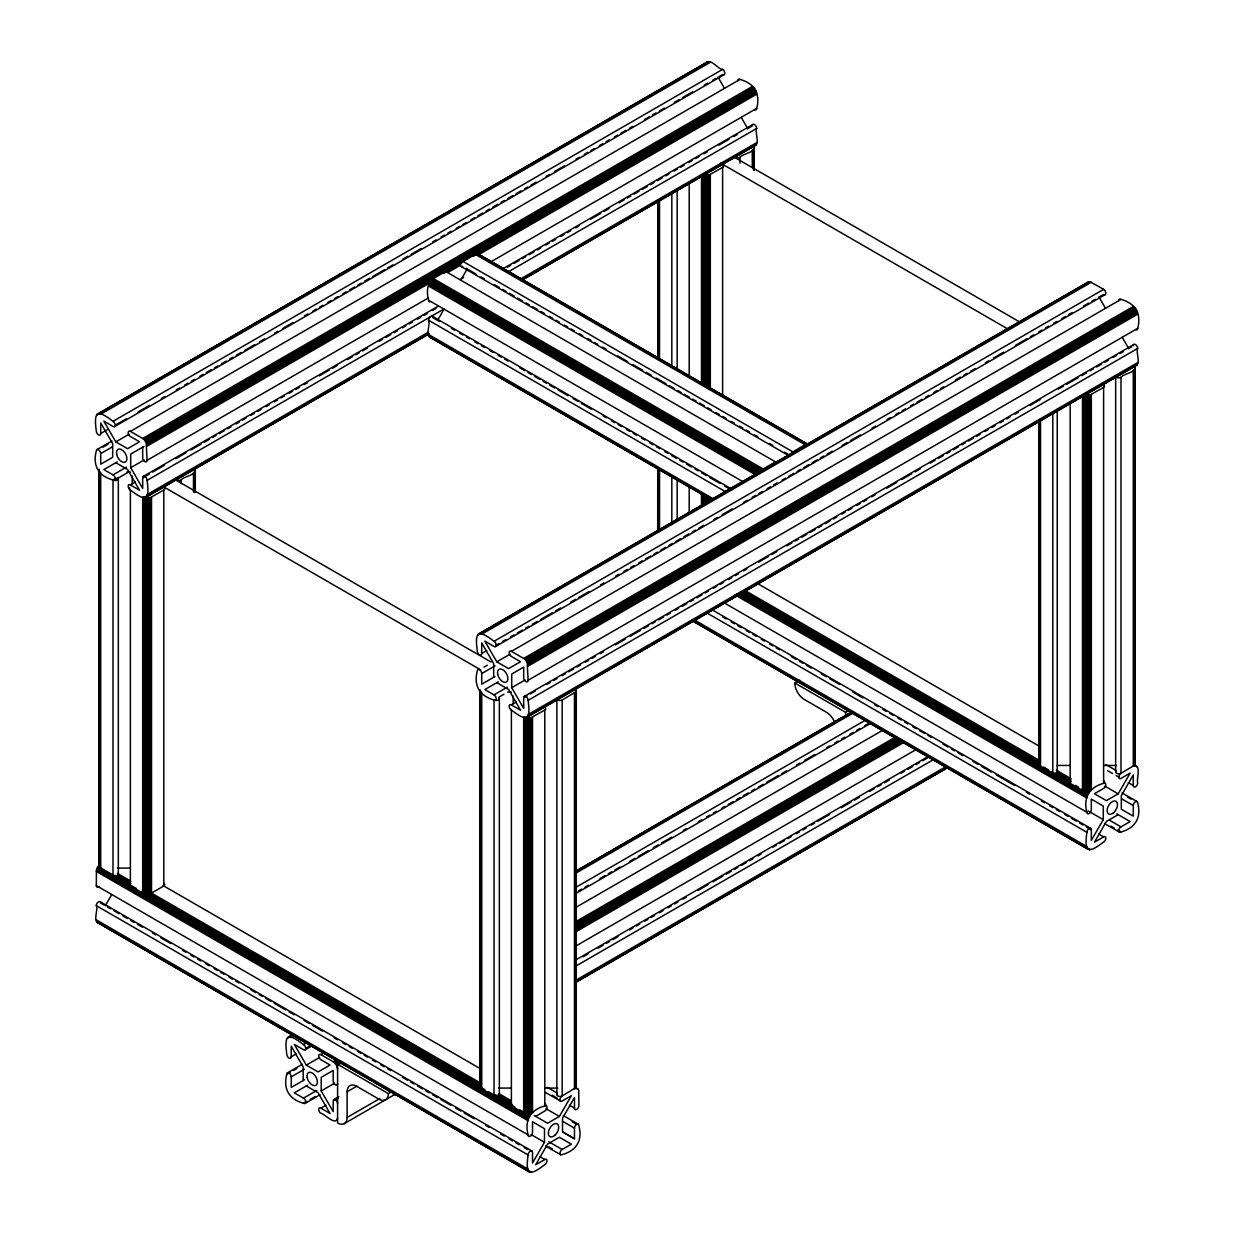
<?xml version="1.0" encoding="UTF-8"?>
<svg xmlns="http://www.w3.org/2000/svg" width="1234" height="1234" viewBox="0 0 1234 1234"><rect width="100%" height="100%" fill="white"/><g stroke="black" fill="none" stroke-linecap="round" stroke-linejoin="round"><path stroke-width="1.5" d="M539.813 1156.613L544.811 1159.513A3.131 1.805 -60 0 1 547.017 1160.778A3.131 1.805 -60 0 1 544.811 1164.603C529.077 1176.835 525.375 1174.706 528.106 1154.962A3.131 1.805 -60 0 1 530.312 1151.137A3.131 1.805 -60 0 1 532.517 1152.402L532.517 1162.999L544.487 1142.268L544.487 1128.663L532.517 1121.768L532.517 1132.349A3.131 1.805 -60 0 1 530.312 1136.175A3.131 1.805 -60 0 1 528.106 1134.894L96.298 885.596L96.453 870.001L99.568 864.587M430.203 301.713A3.131 1.805 -60 0 1 428.553 300.201C424.712 285.702 430.805 275.167 445.273 271.249A3.131 1.805 -60 0 1 447.402 271.912M528.106 1134.894C524.249 1120.41 530.342 1109.875 544.811 1105.957L544.811 709.997A3.131 1.805 0 0 0 543.407 706.974M1098.615 833.999L1103.612 836.883A3.131 1.805 -60 0 1 1105.818 838.164A3.131 1.805 -60 0 1 1103.612 841.989C1087.879 854.221 1084.177 852.092 1086.907 832.333A3.131 1.805 -60 0 1 1089.113 828.508A3.131 1.805 -60 0 1 1091.319 829.788L1091.319 840.369L1103.289 819.654L1103.289 806.049L1091.319 799.138L1091.319 809.72A3.131 1.805 -60 0 1 1089.113 813.561A3.131 1.805 -60 0 1 1086.907 812.281C1083.066 797.781 1089.144 787.246 1103.612 783.328L1103.612 387.383A3.131 1.805 0 0 0 1102.209 384.36M194.478 491.61L194.478 468.55C198.196 475.167 183.326 476.17 181.182 479.995A3.131 1.805 0 0 1 177.418 480.288A3.131 1.805 0 0 1 175.953 478.252M557.274 1093.74A3.131 1.805 0 0 0 558.077 1096.07A3.131 1.805 0 0 0 562.18 1095.915L575.831 1087.648L575.831 688.942L575.476 692.12L562.18 699.971A3.131 1.805 0 0 1 556.95 699.154M576.309 690.315L575.831 1087.648M1116.076 771.127A3.131 1.805 0 0 0 1116.878 773.456A3.131 1.805 0 0 0 1120.996 773.302L1134.277 765.45L1134.632 762.273M144.039 446.399L130.711 454.081L130.711 467.701L142.681 488.417L142.681 477.836A3.131 1.805 60 0 1 144.887 476.555A3.131 1.805 60 0 1 147.093 480.381C149.823 500.125 146.121 502.253 130.388 490.037A3.131 1.805 60 0 1 128.182 486.196A3.131 1.805 60 0 1 130.388 484.931L135.385 482.047M337.592 1117.834C335.879 1126.781 324.419 1113.546 320.886 1113.284A3.131 1.805 60 0 1 318.68 1109.459A3.131 1.805 60 0 1 320.886 1108.178L325.884 1105.294M510.475 708.717A3.131 1.805 0 0 0 511.385 709.997C527.134 722.229 530.821 720.101 528.106 700.357A3.131 1.805 60 0 0 525.885 696.516A3.131 1.805 60 0 0 523.679 697.796L523.679 708.393L511.709 687.662L511.709 674.057L523.679 667.147L523.679 677.744A3.131 1.805 60 0 0 525.885 681.569A3.131 1.805 60 0 0 528.106 680.289L1137.702 328.337C1141.543 313.852 1135.465 303.302 1120.996 299.384L511.385 651.336A3.131 1.805 60 0 0 509.179 652.616A3.131 1.805 60 0 0 511.385 656.442L520.547 661.732L508.593 668.643L496.808 661.84L484.839 641.125L494.016 646.415A3.131 1.805 60 0 0 496.222 645.135A3.131 1.805 60 0 0 494.016 641.31C478.268 629.078 474.581 631.206 477.296 650.966A3.131 1.805 60 0 0 479.502 654.791A3.131 1.805 60 0 0 481.723 653.511L486.72 650.626M753.419 145.658C761.023 145.581 754.452 132.208 756.704 128.429A3.131 1.805 60 0 0 754.776 124.788A3.131 1.805 60 0 0 752.354 125.266M1134.432 365.634C1142.021 365.557 1135.45 352.184 1137.702 348.404A3.131 1.805 60 0 0 1136.067 344.996A3.131 1.805 60 0 0 1133.583 344.749M754.498 109.641A3.131 1.805 60 0 0 756.704 108.376C760.545 93.877 754.452 83.341 739.984 79.423L130.388 431.376A3.131 1.805 60 0 0 128.182 432.64A3.131 1.805 60 0 0 130.388 436.481L139.55 441.772L127.596 448.682L115.811 441.865L103.841 421.149L113.004 426.44A3.131 1.805 60 0 0 115.225 425.175A3.131 1.805 60 0 0 113.004 421.334C97.27 409.117 93.583 411.246 96.298 430.99A3.131 1.805 60 0 0 98.504 434.815A3.131 1.805 60 0 0 100.71 433.535L107.373 429.694M324.218 1052.71L320.886 1054.623A3.131 1.805 60 0 0 318.68 1055.903A3.131 1.805 60 0 0 320.886 1059.728L330.049 1065.019L318.094 1071.93L306.31 1065.127L294.34 1044.411L303.518 1049.702A3.131 1.805 60 0 0 305.724 1048.422A3.131 1.805 60 0 0 303.518 1044.596C287.769 1032.364 284.082 1034.493 286.797 1054.237A3.131 1.805 60 0 0 289.003 1058.078A3.131 1.805 60 0 0 291.224 1056.798L296.222 1053.913M706.049 63.613C709.92 57.072 718.219 69.443 722.615 69.397A3.131 1.805 60 0 1 724.805 72.868A3.131 1.805 60 0 1 723.186 74.734M944.473 769.013L947.049 767.116L575.63 981.554M1087.231 283.049L1090.177 281.768L1103.612 289.358A3.131 1.805 60 0 1 1105.818 293.183A3.131 1.805 60 0 1 1103.612 294.463L1098.615 297.348M437.576 320.331L444.024 309.163M460.776 280.164L467.208 268.997M105.322 905.725L111.754 894.573M534.276 1115.551L547.603 1123.249L559.388 1116.446L571.357 1095.73L562.18 1101.021A3.131 1.805 -60 0 1 559.974 1099.741A3.131 1.805 -60 0 1 562.18 1095.915L562.18 699.971M1103.612 780.783A3.131 1.805 0 0 1 1103.612 783.328A3.131 1.805 -60 0 1 1105.818 784.608A3.131 1.805 -60 0 1 1103.612 788.433L1094.45 793.724L1106.404 800.635L1118.189 793.832L1130.159 773.101L1120.996 778.407A3.131 1.805 -60 0 1 1118.775 777.127A3.131 1.805 -60 0 1 1120.996 773.302L1120.996 377.342C1123.141 373.516 1138.01 372.514 1134.277 365.896M99.368 864.926L99.106 867.24L100.71 868.859L100.71 472.9L99.106 471.28L99.106 469.414L99.106 867.24M777.389 462.056A3.131 1.805 -60 0 0 775.476 461.886L763.183 468.982L760.051 472.283L429.848 281.645M734.754 156.564A3.131 1.805 0 0 0 739.984 157.381C742.143 153.54 756.997 152.538 753.28 145.92M480.72 1084.47L479.949 1086.738L481.723 1088.82L481.723 692.876L479.887 690.315M1039.522 761.841L1038.75 764.124L1040.524 766.206L1040.524 420.223M97.208 414.223L707.622 61.793M96.884 414.578L708.115 61.7M96.638 415.04L708.625 61.7M99.568 413.76L709.18 61.808M100.71 414.238L710.321 62.286M113.004 421.334L722.615 69.397M116.335 424.527L126.331 418.758M137.992 412.017L149.653 405.292M161.315 398.551L164.646 396.638M176.308 389.898L179.64 387.985M184.637 385.101L187.969 383.172M191.285 381.244L194.617 379.332M199.615 376.447L202.947 374.519M206.279 372.591L211.276 369.706M214.608 367.778L217.94 365.866M221.272 363.937L226.269 361.053M229.601 359.125L232.933 357.212M236.265 355.284L241.262 352.4M244.594 350.471L254.59 344.702M259.587 341.818L264.585 338.934M274.565 333.165L277.897 331.252M282.894 328.352L292.89 322.583M304.551 315.858L307.883 313.93M312.881 311.045L316.212 309.132M319.544 307.204L322.876 305.276M327.874 302.392L331.206 300.479M334.537 298.551L337.869 296.623M342.867 293.738L346.199 291.826M349.53 289.897L354.513 287.013M357.845 285.085L361.176 283.157M364.508 281.244L369.506 278.36M372.838 276.431L384.499 269.706M387.831 267.778L392.828 264.894M402.824 259.125L407.822 256.24M411.153 254.312L421.149 248.543M432.81 241.818L436.126 239.89M441.124 237.005L444.456 235.077M447.788 233.164L451.12 231.236M456.117 228.352L459.449 226.424M462.781 224.511L466.113 222.583M471.11 219.698L474.442 217.77M477.774 215.857L482.772 212.973M486.103 211.045L489.435 209.117M492.767 207.189L497.765 204.304M501.097 202.391L504.428 200.463M507.76 198.535L512.758 195.651M516.074 193.738L521.072 190.854M524.404 188.925L527.736 186.997M531.067 185.085L536.065 182.2M546.06 176.431L549.392 174.503M554.39 171.619L564.385 165.85M576.047 159.109L579.378 157.196M584.376 154.312L587.708 152.384M591.04 150.455L594.372 148.543M599.354 145.658L602.686 143.73M606.017 141.802L609.349 139.889M614.347 137.005L617.679 135.077M621.01 133.149L626.008 130.264M629.34 128.336L632.672 126.423M644.333 119.683L649.331 116.798M652.663 114.885L655.994 112.957M659.326 111.029L664.324 108.145M674.319 102.376L679.302 99.491M682.633 97.579L692.629 91.81M704.29 85.069L707.622 83.141M712.62 80.256L715.951 78.344M719.283 76.415L722.615 74.487M114.577 426.594L724.173 74.642M96.946 449.623L111.939 440.97M102.962 447.202L107.96 444.317M115.811 441.865L129.123 434.183M100.71 433.535L100.71 422.953L112.68 443.669L112.68 457.29L100.71 464.185L100.71 453.603L112.371 446.878M130.388 431.376L142.681 438.471L752.277 86.519M142.681 438.471L143.823 439.304L753.419 87.352M143.823 439.304L753.974 87.876M144.363 439.828L144.887 440.43L754.498 88.478M144.887 440.43L145.365 441.078L754.977 89.126M145.365 441.078L145.797 441.772L755.409 89.82M142.681 447.186L142.681 457.768A3.131 1.805 60 0 0 144.887 461.593A3.131 1.805 60 0 0 147.093 460.313L146.183 442.497L755.794 90.545M146.507 443.237L756.103 91.285M462.642 266.328A3.131 1.805 -60 0 1 460.436 265.048A3.131 1.805 -60 0 1 462.642 261.222L476.077 253.633L479.023 254.914M146.769 443.978L756.365 92.026M117.168 461.917L103.841 469.599L113.004 474.889A3.131 1.805 60 0 1 115.225 478.73A3.131 1.805 60 0 1 113.004 479.995L113.004 875.955A3.131 1.805 0 0 0 117.122 876.109A3.131 1.805 0 0 0 117.924 873.78M146.954 444.718L431.761 280.288M443.422 273.547L461.747 262.965M473.409 256.24L756.55 92.766M147.093 446.122L430.25 282.648M448.574 272.066L460.22 265.341M478.545 254.759L756.704 94.17M113.004 474.889L126.331 467.208M130.711 467.701L144.039 460.004M100.71 453.603A3.131 1.805 60 0 0 98.504 449.778A3.131 1.805 60 0 0 96.298 451.058C92.457 465.542 98.535 476.077 113.004 479.995L116.335 478.082M147.093 460.313L428.584 297.81M460.22 279.532L463.552 277.619M490.207 262.225L756.704 108.376M114.577 480.149L129.57 471.496M143.329 476.401L438.132 306.186M503.086 268.688L752.925 124.449M142.681 477.836L149.345 473.979M152.677 472.067L164.338 465.326M175.984 458.601L185.979 452.832M190.977 449.947L200.972 444.178M204.304 442.25L209.302 439.366M212.634 437.438L215.965 435.525M219.297 433.597L224.295 430.712M227.627 428.784L230.959 426.871M235.956 423.972L239.288 422.059M242.62 420.131L245.952 418.203M250.934 415.318L254.266 413.405M257.598 411.477L260.929 409.549M265.927 406.665L269.259 404.752M274.257 401.868L277.588 399.939M280.92 398.011L284.252 396.099M289.25 393.214L292.581 391.286M295.913 389.358L299.245 387.445M304.243 384.545L307.575 382.633M319.236 375.892L329.216 370.123M332.548 368.21L337.545 365.326M347.541 359.557L352.538 356.672M355.87 354.744L359.202 352.816M362.534 350.903L367.531 348.019M379.193 341.278L382.525 339.35M385.856 337.437L390.854 334.553M394.186 332.625L397.518 330.697M402.515 327.812L405.847 325.899M409.164 323.971L412.495 322.043M417.493 319.159L420.825 317.246M424.157 315.318L427.488 313.39M432.486 310.505L435.818 308.593M507.436 267.238L510.768 265.31M514.1 263.382L519.098 260.497M522.429 258.585L525.761 256.657M529.093 254.728L534.091 251.844M537.422 249.931L540.754 248.003M545.752 245.119L549.084 243.191M552.416 241.278L555.747 239.35M560.745 236.465L564.077 234.537M567.409 232.624L570.725 230.696M575.723 227.812L579.054 225.884M590.716 219.158L600.711 213.389M604.043 211.461L609.041 208.577M619.036 202.808L624.034 199.923M627.366 197.995L630.697 196.083M634.029 194.154L639.027 191.27M642.359 189.342L647.356 186.457M650.688 184.545L654.005 182.617M657.336 180.688L662.334 177.804M665.666 175.876L668.998 173.963M673.995 171.079L677.327 169.151M680.659 167.222L683.991 165.31M688.988 162.425L692.32 160.497M695.652 158.569L698.984 156.656M703.982 153.772L707.313 151.844M718.975 145.118L728.97 139.334M733.952 136.45L737.284 134.537M747.28 128.768L752.277 125.883M147.093 480.381L443.577 309.21M508.531 271.711L756.704 128.429M147.093 494.572L428.584 332.069M520.193 279.177L756.704 142.62M143.823 497.611L428.429 333.303M521.704 279.455L756.55 143.854M144.363 497.718L428.244 333.828M521.519 279.979L756.365 144.378M144.887 497.718L428.044 334.244M521.257 280.427L756.103 144.841M145.365 497.626L429.339 333.689M520.933 280.797L755.794 145.211M163.814 490.037L163.814 885.981L151.52 893.077L146.275 894.11L142.681 893.077L142.681 497.132L150.224 497.703L163.814 490.037A3.131 1.805 0 0 0 164.307 487.846A3.131 1.805 0 0 0 160.79 487.014M702.778 384.592L702.778 175.074L709.026 175.074L722.615 167.408A3.131 1.805 0 0 0 721.211 164.384M790.716 454.976A3.131 1.805 -60 0 1 792.845 451.86L805.139 444.764L808.64 444.734L477.635 253.618M478.206 634.183L763.846 469.275M767.178 467.362L795.483 451.012M798.814 449.083L802.146 447.155M805.046 445.428L1088.635 281.768M477.897 634.554L1089.113 281.676M477.635 635.001L1089.637 281.676M480.581 633.721L1090.177 281.768M481.723 634.214L1091.319 282.262M494.016 641.31L1103.612 289.358M495.682 645.459L499.014 643.531M502.346 641.603L505.678 639.675M510.675 636.79L514.007 634.878M517.324 632.949L522.321 630.065M525.653 628.137L528.985 626.224M532.317 624.296L537.314 621.412M540.646 619.483L552.308 612.758M555.639 610.83L560.637 607.946M570.632 602.177L575.63 599.292M578.962 597.364L588.957 591.595M600.603 584.87L603.935 582.942M615.596 576.216L618.928 574.288M623.926 571.404L627.258 569.491M630.589 567.563L633.921 565.635M638.919 562.75L642.251 560.838M645.583 558.909L650.58 556.025M653.912 554.097L657.244 552.169M660.576 550.256L665.573 547.372M668.905 545.443L672.237 543.515M675.569 541.603L680.551 538.718M683.883 536.79L688.88 533.906M692.212 531.977L695.544 530.065M698.876 528.137L703.874 525.252M713.869 519.483L717.201 517.555M722.198 514.671L732.194 508.902M743.855 502.176L747.187 500.248M752.185 497.364L755.517 495.436M758.833 493.523L762.165 491.595M767.162 488.71L770.494 486.782M773.826 484.869L777.158 482.941M782.155 480.057L785.487 478.129M788.819 476.201L793.817 473.316M797.149 471.403L800.48 469.475M803.812 467.547L808.81 464.663M812.142 462.75L817.139 459.866M820.471 457.937L823.803 456.009M827.135 454.097L832.132 451.212M842.112 445.443L847.11 442.559M850.442 440.631L860.437 434.862M872.099 428.121L875.43 426.208M887.092 419.467L890.424 417.555M895.421 414.67L898.753 412.742M902.085 410.814L905.417 408.901M910.414 406.017L913.746 404.089M917.078 402.161L922.06 399.276M925.392 397.348L928.724 395.435M933.722 392.551L937.053 390.623M940.385 388.695L943.717 386.782M955.378 380.041L960.376 377.157M963.708 375.244L967.04 373.316M970.371 371.388L975.369 368.503M985.364 362.734L988.696 360.822M993.694 357.922L1003.674 352.153M1015.335 345.427L1026.996 338.702M1030.328 336.774L1033.66 334.846M1038.658 331.961L1041.99 330.049M1045.321 328.121L1048.653 326.192M1053.651 323.308L1056.983 321.395M1061.98 318.495L1065.312 316.583M1068.644 314.655L1071.976 312.726M1083.622 306.001L1088.619 303.117M1091.951 301.189L1095.283 299.276M495.574 646.57L1105.186 294.618M483.959 667.178L487.291 665.249M496.808 661.84L510.136 654.143M495.05 676.463L481.723 684.16L481.723 673.579L495.05 665.882M511.385 651.336L523.679 658.432L1133.29 306.495M523.679 658.432L524.82 659.28L1134.432 307.328M524.82 659.28L1134.971 307.852M525.375 659.804L525.885 660.391L1135.496 308.454M525.885 660.391L526.378 661.054L1135.974 309.102M526.378 661.054L526.81 661.732L1136.406 309.78M528.106 680.289L527.18 662.457L1136.792 310.505M527.504 663.198L1137.116 311.246M527.766 663.954L1137.362 312.001M498.166 681.878L484.839 689.575L494.016 694.865A3.131 1.805 60 0 1 496.222 698.691A3.131 1.805 60 0 1 494.016 699.971L494.016 1095.915A3.131 1.805 0 0 0 497.78 1096.208A3.131 1.805 0 0 0 499.246 1094.172M527.951 664.679L1137.547 312.742M528.106 666.098L1137.702 314.146M494.016 694.865L507.344 687.168M511.709 687.662L525.036 679.965M499.014 697.087L504.012 694.202M524.327 696.362L1133.923 344.425M511.385 1103.397A3.131 1.805 0 0 0 511.385 1105.957L511.385 709.997A3.131 1.805 60 0 1 509.179 706.172A3.131 1.805 60 0 1 511.385 704.892L516.383 702.007M523.679 697.796L527.011 695.868M530.342 693.955L535.34 691.071M547.001 684.33L550.333 682.417M553.665 680.489L556.997 678.561M561.994 675.677L565.326 673.764M568.658 671.836L573.64 668.951M576.972 667.023L580.304 665.111M585.302 662.226L588.633 660.298M591.965 658.37L595.297 656.457M600.295 653.557L603.627 651.645M615.288 644.904L625.283 639.135M630.281 636.25L640.276 630.481M643.608 628.569L648.606 625.684M651.922 623.756L655.254 621.828M658.586 619.915L663.583 617.031M666.915 615.103L670.247 613.175M675.245 610.29L678.577 608.362M681.908 606.449L686.906 603.565M690.238 601.637L693.57 599.709M696.902 597.796L701.899 594.911M705.231 592.983L708.563 591.055M713.561 588.171L716.892 586.258M720.224 584.33L723.556 582.402M728.554 579.517L731.87 577.605M735.202 575.676L738.534 573.748M743.531 570.864L746.863 568.936M758.524 562.21L768.52 556.441M771.852 554.513L776.849 551.629M786.845 545.86L791.842 542.975M795.174 541.063L798.506 539.135M801.838 537.206L806.835 534.322M810.167 532.394L815.15 529.509M818.481 527.597L821.813 525.669M825.145 523.74L830.143 520.856M833.474 518.943L836.806 517.015M841.804 514.131L845.136 512.203M848.468 510.29L851.799 508.362M856.797 505.477L860.129 503.549M863.461 501.636L866.792 499.708M871.79 496.824L875.122 494.896M886.783 488.17L896.763 482.401M901.761 479.517L911.756 473.748M915.088 471.82L920.086 468.935M930.081 463.166L935.079 460.282M938.411 458.354L943.408 455.469M946.74 453.541L950.072 451.629M953.404 449.7L958.402 446.816M961.733 444.888L965.065 442.975M968.397 441.047L973.395 438.163M976.711 436.234L980.043 434.322M985.041 431.437L988.372 429.509M991.704 427.581L995.036 425.668M1000.034 422.784L1003.365 420.856M1006.697 418.928L1010.029 417.015M1015.027 414.115L1018.359 412.202M1030.02 405.462L1040.015 399.693M1058.325 389.126L1063.322 386.242M1066.654 384.314L1078.315 377.589M1081.647 375.66L1086.645 372.776M1089.977 370.848L1093.309 368.92M1096.64 367.007L1101.638 364.123M1104.97 362.194L1108.302 360.266M1113.299 357.382L1116.631 355.469M1119.963 353.541L1123.295 351.613M1128.292 348.728L1131.624 346.816M528.106 700.357L1137.702 348.404M528.106 714.548L1137.702 362.595M527.951 715.782L1137.547 363.829M527.041 716.723L1137.362 364.354M525.885 717.694L1137.116 364.801M526.378 717.602L1136.792 365.171M532.517 717.093L532.517 1113.053L528.106 1114.101L523.679 1113.053L523.679 717.093L531.222 717.679L544.811 709.997M1091.319 394.479L1091.319 790.423L1086.907 791.488L1083.776 790.994L1083.776 395.05L1090.023 395.05L1103.612 387.383M834.801 722.584A13.466 7.774 60 0 0 826.549 712.327L804.321 699.493A13.466 7.774 60 0 1 794.804 682.988L799.725 680.15M794.804 682.988L845.599 712.327L848.884 710.429M287.707 1037.47L291.856 1035.079M575.013 871.605L851.491 711.972M289.003 1036.899L292.381 1034.956M575.491 871.513L851.969 711.879M287.136 1038.288L292.859 1034.987M576 871.513L852.493 711.879M290.067 1037.007L293.399 1035.095M574.89 872.577L851.383 712.943M291.224 1037.501L294.556 1035.573M576.031 873.055L854.19 712.465M303.518 1044.596L306.85 1042.668M574.998 887.848L866.484 719.576M306.85 1047.774L310.181 1045.846M578.33 891.025L581.661 889.112M584.993 887.184L588.325 885.256M599.986 878.531L604.984 875.646M608.316 873.718L611.648 871.806M614.979 869.877L619.977 866.993M629.972 861.224L634.97 858.34M638.287 856.411L648.282 850.642M653.28 847.758L658.277 844.874M661.609 842.945L671.604 837.176M683.266 830.451L686.598 828.523M698.259 821.798L701.591 819.87M706.588 816.985L709.92 815.057M713.252 813.144L716.568 811.216M721.566 808.332L724.898 806.404M728.23 804.491L733.227 801.606M736.559 799.678L739.891 797.75M743.223 795.837L748.22 792.953M751.552 791.025L754.884 789.097M758.216 787.184L763.214 784.3M766.545 782.371L778.207 775.631M781.538 773.718L786.536 770.834M796.532 765.065L799.848 763.136M804.846 760.252L814.841 754.483M826.502 747.758L829.834 745.83M834.832 742.945L838.164 741.017M841.495 739.104L844.827 737.176M849.825 734.292L853.157 732.364M856.489 730.435L859.82 728.523M864.818 725.638L868.15 723.71M305.076 1049.856L311.739 1046M574.905 894.064L871.374 722.908M287.445 1072.87L302.438 1064.217M306.85 1101.33L303.518 1103.258C289.049 1099.34 282.956 1088.789 286.797 1074.305L290.129 1072.377M293.461 1070.464L296.792 1068.536M575.723 907.499L883.852 729.602M306.31 1065.127L319.637 1057.43M304.536 1079.75L291.224 1087.447L291.224 1076.85L304.536 1069.168M320.886 1054.623L333.18 1061.718L336.512 1059.805M576.355 921.32L894.48 737.654M333.18 1061.718L334.321 1062.551L337.653 1060.638M575.831 923.125L897.288 737.531M334.321 1062.551L338.209 1061.163M576.386 923.649L896.177 739.027M334.877 1063.091L338.718 1061.764M575.229 925.207L898.352 738.657M335.386 1063.677L339.196 1062.412M575.707 925.855L898.83 739.305M335.864 1064.325L336.311 1065.019L340.877 1062.381M576.155 926.549L899.278 739.999M337.592 1069.384L336.681 1065.744L340.013 1063.816M574.859 928.23L901.314 739.752M575.183 928.971L901.638 740.493M575.445 929.726L901.9 741.248M307.667 1085.164L294.34 1092.861L303.518 1098.152A3.131 1.805 60 0 1 305.724 1101.977A3.131 1.805 60 0 1 303.518 1103.258M575.63 930.467L902.085 741.989M575.784 931.871L903.89 742.436M303.518 1098.152L316.829 1090.455M337.592 1103.628A3.131 1.805 60 0 0 335.386 1099.803A3.131 1.805 60 0 0 333.18 1101.083L333.18 1111.664L321.21 1090.949L334.537 1083.251M310.181 1099.401L315.164 1096.517M575.784 946.062L915.551 749.886M305.076 1103.412L320.069 1094.759M333.828 1099.648L338.826 1096.764M391.672 1091.704L388.401 1093.602L337.592 1064.279L337.592 1122.94A13.466 7.774 60 0 0 347.124 1117.433L347.124 1091.766L356.95 1086.09M575.337 960.222L928.446 756.349M334.846 1100.126L338.178 1098.198M583.019 956.844L588.016 953.959M598.012 948.19L603.01 945.306M606.341 943.378L609.673 941.449M612.989 939.537L617.987 936.652M629.649 929.912L632.98 927.999M636.312 926.071L639.644 924.143M644.642 921.258L647.973 919.345M651.305 917.417L654.637 915.489M659.635 912.605L662.966 910.677M667.964 907.792L671.296 905.879M674.628 903.951L677.96 902.023M682.957 899.139L686.289 897.226M697.935 890.485L707.93 884.716M712.928 881.832L722.923 876.063M726.255 874.15L731.253 871.25M734.585 869.338L737.917 867.409M741.248 865.481L746.246 862.597M749.578 860.684L752.91 858.756M757.907 855.872L761.239 853.943M772.885 847.218L776.217 845.29M779.549 843.377L784.546 840.493M787.878 838.565L791.21 836.637M796.208 833.752L799.539 831.824M802.871 829.911L806.203 827.983M811.201 825.099L814.533 823.171M817.864 821.258L829.526 814.517M841.187 807.792L851.182 802.023M854.499 800.095L859.496 797.21M869.492 791.441L874.49 788.557M877.821 786.629L881.153 784.716M884.485 782.788L889.483 779.903M901.144 773.178L904.476 771.25M907.808 769.322L912.805 766.437M916.137 764.525L919.469 762.597M922.801 760.668L927.798 757.784M575.784 966.129L933.876 759.373M575.784 980.32L945.537 766.838M575.445 982.079L946.864 767.641M575.183 982.526L946.617 768.088M574.859 982.896L946.293 768.458M347.124 1117.433L379.902 1098.507M344.332 1123.603L395.435 1094.095M535.649 1116.354L544.811 1111.047A3.131 1.805 -60 0 0 547.017 1107.222A3.131 1.805 -60 0 0 544.811 1105.957A3.131 1.805 0 0 0 544.811 1103.397M1118.189 814.656L1106.404 821.458L1094.45 842.174L1103.612 836.883M544.811 1159.513L535.649 1164.803L547.603 1144.072L559.388 1137.27L571.357 1144.18L562.18 1149.471A3.131 1.805 -60 0 0 559.974 1153.296A3.131 1.805 -60 0 0 562.18 1154.577C576.664 1150.659 582.741 1140.123 578.9 1125.624A3.131 1.805 -60 0 0 576.694 1124.359A3.131 1.805 -60 0 0 574.473 1128.184L574.473 1138.766L562.812 1132.025M1133.29 370.246L1133.29 766.206C1141.897 763.214 1136.159 779.749 1137.702 782.942A3.131 1.805 -60 0 1 1135.496 786.783A3.131 1.805 -60 0 1 1133.29 785.503L1133.29 774.906L1121.32 795.637L1121.32 809.242L1133.29 816.152L1133.29 805.555A3.131 1.805 -60 0 1 1135.496 801.73A3.131 1.805 -60 0 1 1137.702 803.01C1141.543 817.494 1135.465 828.045 1120.996 831.963A3.131 1.805 -60 0 1 1118.775 830.683A3.131 1.805 -60 0 1 1120.996 826.857L1130.159 821.566L1116.816 813.854M431.838 337.499C424.249 337.422 430.805 324.033 428.553 320.254A3.131 1.805 -60 0 1 430.774 316.428A3.131 1.805 -60 0 1 432.98 317.709L439.643 321.565M99.568 922.893C91.979 922.816 98.55 909.443 96.298 905.663A3.131 1.805 -60 0 1 98.504 901.838A3.131 1.805 -60 0 1 100.71 903.103L104.057 905.031M126.67 472.159L130.341 472.159M507.668 692.12L511.354 692.12M1057.276 765.45L1070.156 765.45M1103.659 765.45L1116.539 765.45M117.461 868.104L130.341 868.104M498.459 1088.08L511.354 1088.08M544.842 1088.08L557.737 1088.08M1083.776 790.994L1082.48 790.423L1082.48 396.392M734.276 157.181L1019.762 321.997M720.61 163.15L1007.762 328.938M477.157 253.525L808.964 445.104M476.632 253.541L807.56 444.595M476.077 253.633L807.746 445.119M474.936 254.127L805.139 444.764M462.642 261.222L792.845 451.86M465.974 268.241L475.985 274.025M480.998 276.91L484.33 278.838M494.325 284.622L499.338 287.507M502.67 289.435L506.002 291.363M509.349 293.276L514.347 296.175M517.678 298.104L522.676 300.988M526.023 302.916L529.355 304.829M532.687 306.757L537.685 309.657M541.032 311.57L544.364 313.498M549.361 316.382L552.709 318.31M556.04 320.238L559.372 322.167M564.37 325.051L567.717 326.979M571.049 328.907L574.381 330.835M579.378 333.72L582.726 335.648M587.723 338.532L591.055 340.461M594.387 342.389L597.734 344.317M602.732 347.201L606.064 349.129M617.74 355.87L627.751 361.639M632.749 364.524L642.76 370.308M646.092 372.236L651.089 375.121M656.102 378.005L666.098 383.789M669.445 385.718L674.443 388.602M677.774 390.53L681.106 392.458M684.454 394.386L689.451 397.271M692.783 399.199L696.115 401.112M699.462 403.04L704.46 405.94M707.792 407.852L711.139 409.781M716.136 412.665L719.468 414.593M722.8 416.521L726.147 418.449M731.145 421.334L734.477 423.262M739.474 426.146L742.822 428.075M746.154 430.003L749.485 431.931M754.498 434.815L757.83 436.743M769.507 443.484L772.839 445.412M784.515 452.153L787.847 454.081M461.084 266.482L789.621 456.148M445.273 271.249L775.476 461.886M432.98 278.344L763.183 468.982M431.838 279.177L762.041 469.815M431.283 279.717L761.486 470.355M430.774 280.303L760.977 470.941M430.296 280.951L760.483 471.589M429.478 282.37L759.681 473.008M429.154 283.11L757.691 472.792M428.892 283.851L757.429 473.532M428.707 284.591L757.244 474.272M428.553 285.995L755.424 474.72M428.553 300.201L743.747 482.17M432.332 316.274L732.518 489.589M451.32 328.306L454.652 330.218M459.665 333.118L462.997 335.046M466.329 336.959L469.66 338.887M474.674 341.772L478.005 343.7M481.337 345.628L484.684 347.556M489.682 350.441L493.014 352.369M498.012 355.253L501.359 357.181M504.691 359.109L508.022 361.038M519.699 367.778L524.697 370.663M528.044 372.591L531.376 374.519M534.708 376.447L539.705 379.332M543.053 381.26L546.384 383.188M549.716 385.101L554.714 388M558.061 389.913L568.056 395.698M573.07 398.582L578.067 401.466M581.399 403.395L591.41 409.179M603.087 415.92L606.418 417.848M611.416 420.732L614.763 422.66M618.095 424.589L621.427 426.501M626.425 429.401L629.772 431.329M633.104 433.242L636.436 435.17M641.433 438.055L644.78 439.983M649.778 442.883L653.11 444.795M656.442 446.723L659.789 448.652M664.787 451.536L668.118 453.464M671.45 455.392L676.463 458.277M679.795 460.205L683.127 462.133M686.474 464.061L691.472 466.946M694.804 468.874L698.135 470.802M701.483 472.73L706.48 475.614M709.812 477.543L719.823 483.312M724.821 486.196L729.834 489.096M428.553 320.254L725.407 491.641M428.553 334.46L713.73 499.091M428.707 335.694L712.219 499.369M428.892 336.219L712.404 499.893M429.154 336.666L712.65 500.341M429.478 337.036L712.126 500.217M1134.031 765.065L1137.362 766.993M1105.988 764.633L1115.983 770.417M1107.654 770.695L1112.652 773.595M1115.983 775.507L1119.315 777.435M1128.277 782.618L1133.29 785.503M1122.045 792.922L1137.054 801.576M756.843 583.127L1040.262 746.755M1127.706 797.241L1131.038 799.154M1104.862 786.135L1118.189 793.832M1121.613 798.83L1133.29 805.555M744.549 590.222L1039.645 760.591M1056.304 770.217L1071.313 778.87M743.408 591.055L1040.169 762.381M1056.828 772.006L1070.171 779.703M742.853 591.58L1039.614 762.921M1056.289 772.546L1071.297 781.199M742.344 592.181L1039.09 763.507M1055.764 773.132L1070.773 781.801M1085.781 790.454L1089.113 792.382M741.85 592.829L1040.277 765.126M1043.625 767.039L1048.622 769.939M1051.954 771.852L1070.294 782.449M1075.292 785.333L1078.624 787.261M1081.956 789.189L1088.635 793.03M739.752 592.551L1088.203 793.724M739.367 593.276L1087.817 794.449M739.058 594.017L1087.493 795.19M737.13 593.801L1087.231 795.93M736.945 594.541L1087.046 796.67M735.125 594.989L1086.907 798.074M1109.32 820.116L1120.996 826.857M1088.28 810.985L1103.289 819.654M723.448 602.439L1086.907 812.281M1110.986 826.178L1114.317 828.107M1117.649 830.035L1120.996 831.963M1104.415 823.448L1119.423 832.117M712.219 609.858L1090.671 828.353M722.877 617.062L726.209 618.99M731.207 621.874L734.538 623.802M737.87 625.731L741.218 627.659M746.215 630.543L749.547 632.471M752.879 634.384L756.211 636.312M761.224 639.197L764.556 641.125M769.553 644.009L772.885 645.937M776.217 647.865L779.564 649.794M791.225 656.534L796.223 659.419M799.57 661.347L802.902 663.26M806.234 665.188L811.232 668.088M821.242 673.857L826.24 676.741M829.572 678.669L839.583 684.438M852.91 692.151L862.921 697.92M874.582 704.66L877.929 706.588M882.927 709.473L886.259 711.401M889.591 713.314L892.922 715.242M897.936 718.126L901.267 720.054M904.599 721.983L907.931 723.911M912.929 726.795L916.26 728.723M919.608 730.651L924.605 733.536M927.937 735.464L931.269 737.377M942.946 744.117L947.943 747.002M951.275 748.93L954.607 750.858M957.954 752.786L962.952 755.671M972.947 761.44L977.96 764.34M981.292 766.252L991.288 772.037M996.285 774.921L1014.626 785.503M1026.302 792.243L1029.634 794.172M1041.311 800.912L1044.643 802.84M1049.64 805.725L1052.972 807.653M1056.304 809.581L1059.651 811.494M1064.649 814.394L1067.981 816.306M1071.313 818.235L1076.31 821.119M1079.657 823.047L1082.989 824.975M1086.321 826.903L1091.319 829.788M706.789 612.882L1086.907 832.333M695.112 620.332L1086.907 846.539M693.601 620.609L1090.177 849.578M692.12 620.178L1089.637 849.671M692.367 620.625L1089.113 849.671M693.076 621.273L1088.203 849.393M175.475 479.81L491.009 661.979M163.474 486.736L480.674 669.861M115.811 462.704L127.596 469.506L139.55 490.222L130.388 484.931M496.808 682.664L508.593 689.467L520.547 710.198L511.385 704.892M574.967 1087.247L578.746 1090.146L578.9 1105.571A3.131 1.805 -60 0 1 576.694 1109.397A3.131 1.805 -60 0 1 574.473 1108.117L569.476 1105.232M547.186 1087.262L557.182 1093.031M552.184 1095.252L557.182 1098.137M545.613 1092.522L560.622 1101.175M563.244 1115.536L578.252 1124.205M163.027 885.534L481.461 1069.369M572.237 1121.783L575.568 1123.711M546.06 1108.749L559.388 1116.446M562.812 1121.444L574.473 1128.184M117.384 873.379L130.727 881.076M150.733 892.629L480.844 1083.205M499.168 1093.802L510.845 1100.543M117.909 875.168L129.585 881.909M147.926 892.49L481.353 1085.01M499.693 1095.591L511.37 1102.332M574.473 1138.766L562.519 1131.856L562.519 1118.251L574.473 1097.535L574.473 1108.117M117.369 875.708L130.696 883.405M147.37 893.03L480.813 1085.534M497.487 1095.16L510.814 1102.857M115.178 875.338L130.187 883.991M145.196 892.66L480.288 1086.136M495.297 1094.789L511.971 1104.415M525.314 1112.127L530.312 1115.012M98.026 866.361L136.372 888.495M141.37 891.38L484.808 1089.668M488.155 1091.596L514.825 1106.991M519.822 1109.875L529.833 1115.659M97.594 867.055L529.401 1116.354M97.208 867.764L529.016 1117.063M96.884 868.505L528.692 1117.803M96.638 869.26L528.43 1118.559M96.453 870.001L528.245 1119.3M96.298 871.405L528.106 1120.703M548.852 1141.774L562.18 1149.471M531.144 1134.57L544.487 1142.268M548.852 1146.88L552.184 1148.808M545.613 1146.078L560.622 1154.731M100.077 901.684L531.869 1150.983M107.389 906.959L110.721 908.887M114.052 910.815L119.05 913.7M122.397 915.628L127.395 918.512M130.727 920.441L134.059 922.369M137.39 924.281L142.404 927.181M152.399 932.95L155.731 934.878M160.728 937.763L170.739 943.532M182.416 950.273L185.748 952.201M190.746 955.085L194.077 957.013M197.409 958.941L200.741 960.87M205.754 963.754L209.086 965.682M214.084 968.567L217.415 970.495M220.747 972.407L224.094 974.336M229.092 977.22L232.424 979.148M235.756 981.076L239.088 983.004M250.764 989.745L255.762 992.63M259.094 994.558L262.441 996.47M265.773 998.399L270.77 1001.283M274.102 1003.211L285.779 1009.952M289.111 1011.88L294.108 1014.764M304.119 1020.533L309.117 1023.433M312.449 1025.346L322.46 1031.13M334.121 1037.871L337.453 1039.784M342.466 1042.684L345.798 1044.612M349.129 1046.525L352.461 1048.453M357.459 1051.337L360.806 1053.265M364.138 1055.193L367.47 1057.122M372.467 1060.006L375.799 1061.934M380.812 1064.819L384.144 1066.747M387.476 1068.675L390.808 1070.588M402.485 1077.328L407.482 1080.213M410.814 1082.141L414.146 1084.069M417.478 1085.997L422.491 1088.882M425.823 1090.81L429.154 1092.738M432.486 1094.651L437.484 1097.55M440.831 1099.463L450.826 1105.248M455.824 1108.132L460.837 1111.016M464.169 1112.945L474.164 1118.714M485.841 1125.454L489.173 1127.382M500.85 1134.123L504.182 1136.051M509.179 1138.936L512.511 1140.864M515.843 1142.777L519.175 1144.705M524.188 1147.589L527.52 1149.517M96.298 905.663L528.106 1154.962M96.298 919.854L528.106 1169.153M96.453 921.088L531.376 1172.192M96.638 921.613L530.821 1172.3M96.884 922.06L530.312 1172.3M97.208 922.43L529.833 1172.207M306.31 1085.951L318.094 1092.753L330.049 1113.469L320.886 1108.178M578.314 1089.159L576.694 1088.234L574.473 1088.82L574.473 692.876M575.831 1084.887L576.309 1086.275M1099.047 297.132L1105.494 308.299M1122.246 337.314L1128.678 348.466M718.049 77.171L724.481 88.324M741.233 117.338L747.681 128.49M1135.064 367.223L1135.064 764.124M1134.894 366.76L1134.894 764.586M1134.632 369.074L1134.632 765.034M1134.277 369.506L1134.277 765.45M1115.659 376.077L1115.659 772.021M1090.023 395.05L1090.023 790.994M1089.298 395.266L1089.298 791.21M1088.527 395.404L1088.527 791.364M1087.725 395.497L1087.725 791.457M1086.907 395.528L1086.907 791.488M1086.09 395.497L1086.09 791.457M1085.288 395.404L1085.288 791.364M1084.516 395.266L1084.516 791.21M1070.187 402.762L1070.187 783.328A3.131 1.805 0 0 1 1070.187 780.783M1057.229 409.395L1057.229 770.741A3.131 1.805 0 0 1 1057.229 773.302A3.131 1.805 0 0 1 1052.818 773.302L1052.818 411.94M1039.522 419.483L1039.522 765.45M1039.167 420.979L1039.167 765.034M1038.905 420.532L1038.905 764.586M1038.75 421.041L1038.75 764.124M845.599 712.327L845.599 716.106M754.051 147.262L754.051 170.323M753.897 146.8L753.897 169.86M753.635 146.352L753.635 170.246M753.28 149.53L753.28 168.75M752.277 150.286L752.277 167.577M739.984 157.381L739.984 163.15M722.615 167.408L722.615 396.145M710.321 174.503L710.321 389.774M709.026 175.074L709.026 388.432M709.026 497.996L709.026 501.837M708.285 175.29L708.285 388.648M708.285 496.284L708.285 502.037M707.514 175.444L707.514 386.874M707.514 496.423L707.514 502.192M706.712 175.536L706.712 386.967M706.712 496.515L706.712 502.284M705.894 175.567L705.894 386.998M705.894 494.633L705.894 504.243M705.092 175.536L705.092 385.039M705.092 494.603L705.092 504.212M704.29 175.444L704.29 384.946M704.29 494.51L704.29 504.12M703.503 175.29L703.503 384.792M703.503 494.356L703.503 505.894M702.778 494.14L702.778 505.678M701.483 176.431L701.483 384.021M701.483 493.569L701.483 507.035M689.189 182.786L689.189 374.997M689.189 486.474L689.189 513.39M677.142 188.771L677.142 369.46M677.142 479.008L677.142 519.375M671.82 193.892L671.82 364.971M671.82 476.447L671.82 524.496M659.527 200.263L659.527 359.788M659.527 469.352L659.527 530.851M658.524 201.435L658.524 359.048M658.524 468.596L658.524 532.024M658.169 201.003L658.169 358.616M658.169 468.18L658.169 531.607M657.907 200.556L657.907 358.168M657.907 467.732L657.907 531.206M657.737 201.08L657.737 357.706M657.737 468.241L657.691 532.147M576.093 689.39L576.093 1087.2M575.476 692.12L575.476 1088.08M556.858 698.691L556.858 1094.651M531.222 717.679L531.222 1113.623M530.497 717.88L530.497 1113.824M529.71 718.034L529.71 1113.978M528.908 718.126L528.908 1114.071M528.106 718.157L528.106 1114.101M527.288 718.126L527.288 1114.071M526.486 718.034L526.486 1113.978M525.715 717.88L525.715 1113.824M524.974 717.679L524.974 1113.623M513.19 695.976L513.19 703.658M499.354 698.691L499.354 1094.651M493.677 677.25L493.677 663.645L481.723 642.929L481.723 653.511M480.72 692.12L480.72 1088.08M480.365 690.855L480.365 1087.648M479.949 689.852L480.103 1087.2M321.21 1090.949L321.21 1077.344L333.18 1070.433L333.18 1081.015A3.131 1.805 60 0 0 335.386 1084.856A3.131 1.805 60 0 0 337.592 1083.575M303.178 1080.537L303.178 1066.932L291.224 1046.216L291.224 1056.798M195.311 470.355L195.311 491.487M195.095 469.414L195.095 492.489M194.833 468.966L194.833 492.042M193.476 472.9L193.476 492.119M181.182 479.995L181.182 483.851M151.52 497.132L151.52 893.077M150.224 497.703L150.224 893.647M149.484 497.904L149.484 893.863M148.712 498.058L148.712 894.018M147.91 498.15L147.91 894.11M147.093 498.181L147.093 894.141M146.275 498.15L146.275 894.11M145.473 498.058L145.473 894.018M144.702 497.904L144.702 893.863M143.977 497.703L143.977 893.647M132.192 476L132.192 483.682M118.341 478.73L118.341 874.675M99.723 472.159L99.723 868.104M99.368 471.727L99.368 867.687M395.96 1093.663A13.466 7.774 60 0 1 393.168 1094.882M388.401 1093.602A13.466 7.774 60 0 1 378.869 1099.108L356.641 1086.275A13.466 7.774 60 0 0 347.124 1091.766M1120.996 377.342A3.131 1.805 0 0 1 1116.076 376.972M130.388 883.436A3.131 1.805 0 0 0 130.388 885.981L130.388 490.037A3.131 1.805 0 0 1 129.894 487.846M117.924 477.82A3.131 1.805 0 0 1 117.122 480.149A3.131 1.805 0 0 1 113.004 479.995M163.814 883.436A3.131 1.805 0 0 1 163.814 885.981M498.922 697.796A3.131 1.805 0 0 1 498.12 700.125A3.131 1.805 0 0 1 494.016 699.971C479.548 696.053 473.455 685.518 477.296 671.018A3.131 1.805 60 0 1 479.502 669.738A3.131 1.805 60 0 1 481.723 673.579M99.075 886.459A3.131 1.805 -60 0 1 96.298 885.596M286.797 1074.305A3.131 1.805 60 0 1 289.003 1073.025A3.131 1.805 60 0 1 291.224 1076.85M737.778 80.704A3.131 1.805 60 0 1 739.984 79.423M1118.775 300.664A3.131 1.805 60 0 1 1120.996 299.384M1137.702 328.337A3.131 1.805 60 0 1 1136.067 329.864M1133.29 345.844A3.131 1.805 60 0 1 1133.352 345.227M1113.577 812.743A7.358 4.257 -60 0 0 1116.045 801.298A7.358 4.257 -60 0 0 1107.299 808.887A7.358 4.257 -60 0 0 1113.577 812.743M554.776 1135.357A7.358 4.257 -60 0 0 557.244 1123.927A7.358 4.257 -60 0 0 548.498 1131.516A7.358 4.257 -60 0 0 554.776 1135.357M307.143 1077.483A7.358 4.257 60 0 0 315.827 1085.349A7.358 4.257 60 0 0 313.621 1073.981A7.358 4.257 60 0 0 307.143 1077.483M116.644 454.235A7.358 4.257 60 0 0 125.328 462.102A7.358 4.257 60 0 0 123.122 450.734A7.358 4.257 60 0 0 116.644 454.235M497.657 674.211A7.358 4.257 60 0 0 506.326 682.063A7.358 4.257 60 0 0 504.12 670.694A7.358 4.257 60 0 0 497.657 674.211"/></g></svg>
